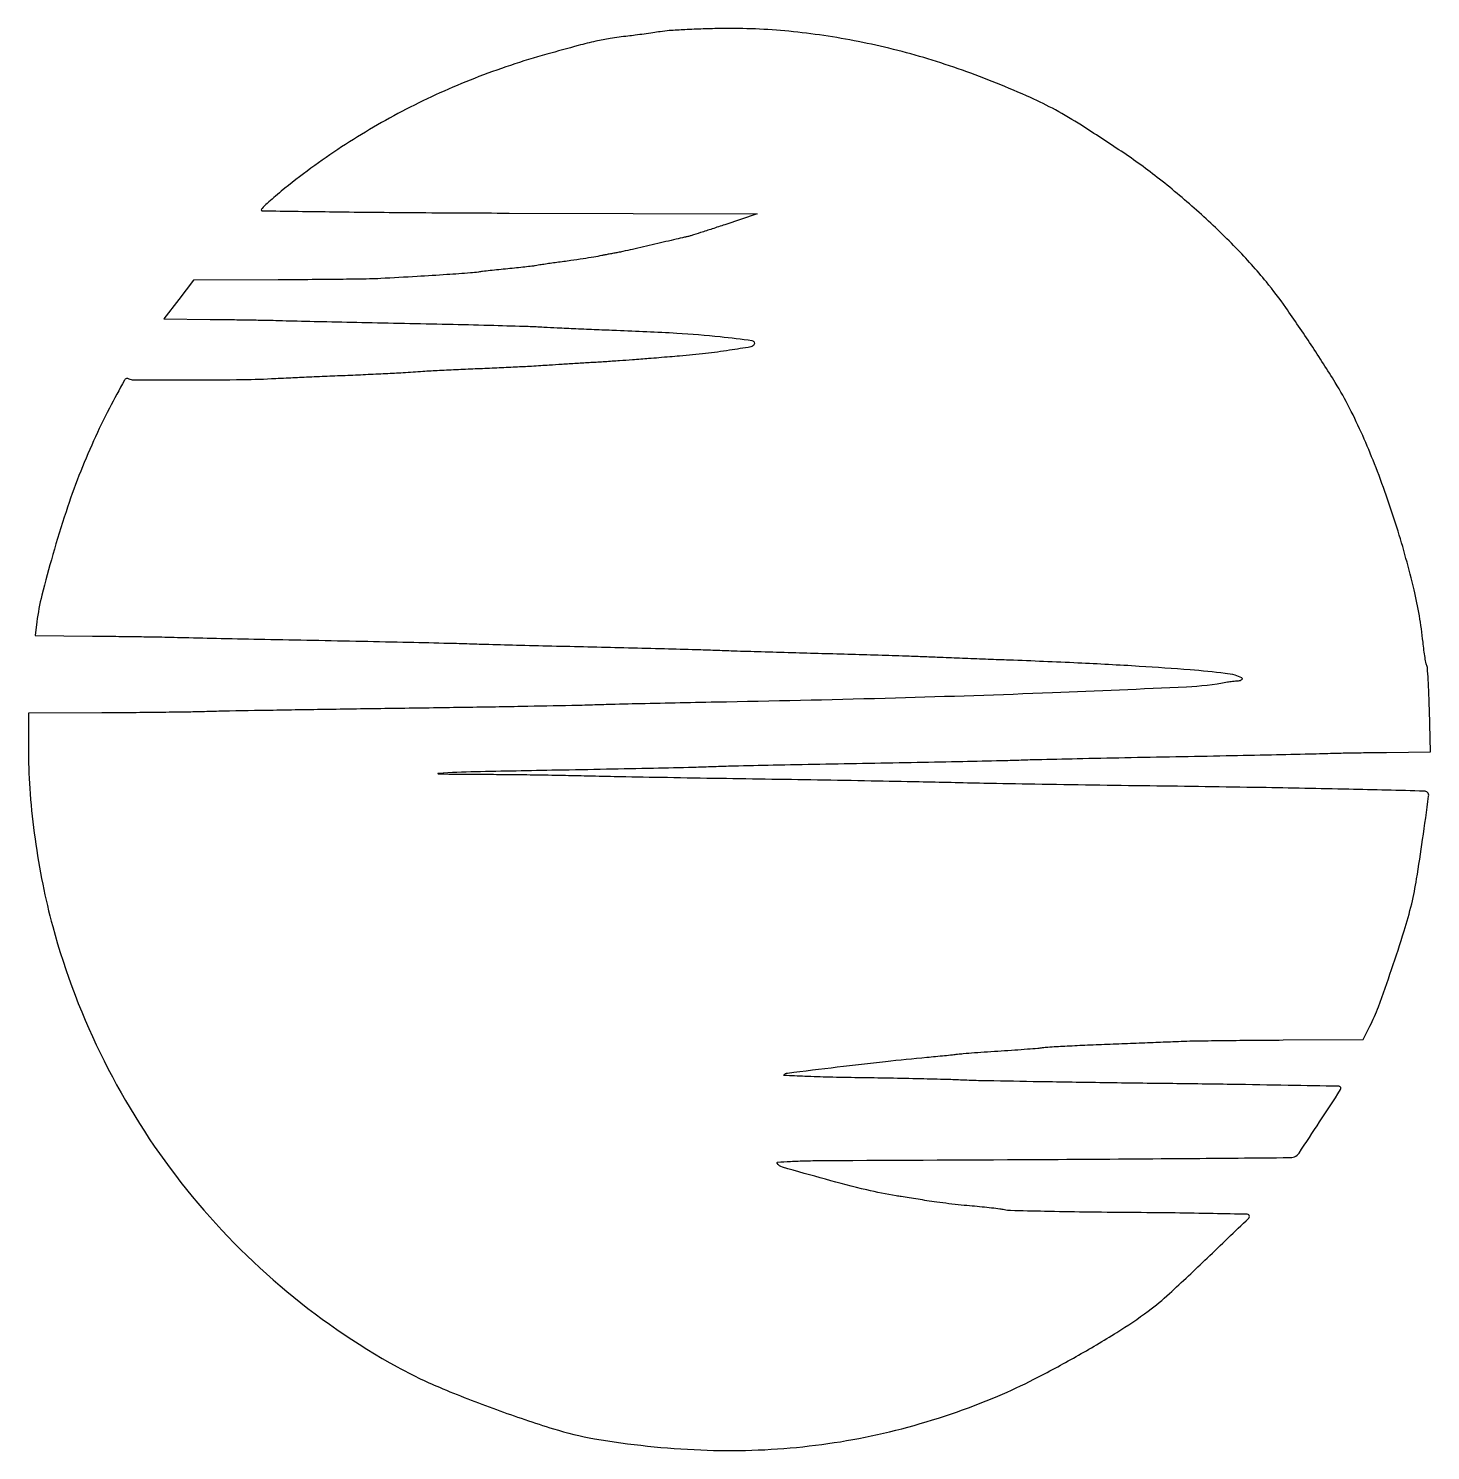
# Model space of a CAD drawing. Extents: x 0 to 434, y 1 to 441.
import ezdxf

# ---------------------------------------------------------------- set-up
doc = ezdxf.new("R2010")
doc.units = 0

msp = doc.modelspace()

# ---------------------------------------------------------------- linework, layer by layer
msp.add_lwpolyline([(195.5, 439.876304, -0.003292), (193.223757, 439.530392, -0.001941), (190.5, 439.145595, -0.001941), (187.776077, 438.782322, -0.003322), (185.5, 438.503129, 0.009295), (180.026063, 437.765204, 0.01668), (175.570398, 436.92701, 0.011208), (170.141604, 435.588605, 0.002172), (160.402462, 432.909181, 0.024885), (138.028416, 425.430497, 0.026036), (116.852634, 415.861962, 0.026204), (96.912684, 404.209399, 0.02595), (78.233439, 390.5, 0.006379), (75.884064, 388.530019, 0.00964), (73.894619, 386.750261, 0.004921), (72.269395, 385.208824, 0.183465), (72.056802, 384.756208, 0.432732), (72.337118, 384.44957, 0.000093), (94.561998, 384.155644, 0.001517), (119.324047, 383.907895, 0.000908), (148.75, 383.756208), (225.5, 383.5), (215.5, 380.158644, -0.001417), (211.560265, 378.85464, -0.001926), (207.996875, 377.70158, -0.001275), (204.999163, 376.752722, -0.021707), (204, 376.486289, 0.002969), (203.021843, 376.264345, 0.000228), (200.397283, 375.651155, 0.000313), (197.267326, 374.91631, 0.000239), (193.841815, 374.108084, -0.001499), (190.318627, 373.286176, -0.001636), (186.892189, 372.509456, -0.001531), (183.95536, 371.863252, -0.008125), (182.341815, 371.54075, 0.001129), (181.098652, 371.310317, 0.000811), (179.71107, 371.047542, 0.000819), (178.391271, 370.793144, 0.001768), (177.37672, 370.592133, -0.007791), (174.895319, 370.13149, -0.003574), (171.646924, 369.604536, -0.003159), (167.814501, 369.035693, -0.002228), (163.5, 368.442731, 0.001694), (161.461501, 368.164787, 0.001815), (159.471041, 367.879148, 0.001718), (157.762346, 367.621609, 0.008548), (156.805672, 367.457261, -0.016326), (155.778883, 367.297267, -0.002198), (153.609887, 367.041165, -0.002536), (151.035587, 366.761893, -0.002133), (148.305672, 366.491504, 0.001896), (145.534677, 366.218372, 0.002049), (142.836442, 365.930898, 0.00193), (140.524126, 365.665914, 0.00988), (139.243916, 365.488483, -0.021498), (136.79549, 365.206939, -0.001331), (129.497583, 364.703786, -0.00182), (120.279206, 364.12656, -0.001002), (109, 363.484175, -0.009622), (105.547452, 363.361063, -0.000998), (97.421856, 363.244027, -0.001241), (87.740356, 363.14794, -0.000992), (77.308447, 363.090995), (51.116894, 363), (46.5, 357), (41.883106, 351), (56.191553, 350.86283, -0.000899), (62.18301, 350.794623, -0.000823), (68.353144, 350.703137, -0.000822), (73.861265, 350.603347, -0.002695), (77.5, 350.511817, 0.001956), (81.897607, 350.394691, 0.000201), (92.284375, 350.162884, 0.000251), (104.659702, 349.897881, 0.0002), (118, 349.624249, -0.000812), (131.412913, 349.332707, -0.00098), (144.009375, 349.013744, -0.000832), (154.61548, 348.706719, -0.006662), (159.5, 348.492018, 0.002383), (163.554381, 348.27903, 0.000825), (169.409375, 348.009104, 0.000819), (175.862013, 347.732884, 0.000952), (182, 347.491915, -0.004784), (200.60927, 346.618469, -0.012163), (214.086643, 345.527199, -0.008552), (223.886637, 344.323417, -0.541458), (224.504533, 343.007334, -0.21593), (223.502804, 342.333873, -0.003868), (216.967157, 341.287031, -0.009398), (209.52811, 340.297115, -0.007569), (201.5, 339.504921, 0.000048), (198.454313, 339.250577, 0.000035), (195.0875, 338.968853, 0.000036), (191.908693, 338.702406, 0.000081), (189.5, 338.499945, -0.003315), (186.885541, 338.297212, -0.000983), (182.884375, 338.021529, -0.000986), (178.386692, 337.729432, -0.001064), (174, 337.462603, 0.000527), (169.613307, 337.200499, 0.000489), (165.115625, 336.922588, 0.000487), (161.114328, 336.667504, 0.001645), (158.5, 336.48964, -0.004672), (155.689818, 336.315533, -0.000951), (150.709375, 336.06315, -0.001002), (144.91799, 335.792349, -0.00094), (139, 335.538659, 0.001305), (133.045311, 335.27904, 0.001339), (127.14375, 334.990462, 0.001295), (122.025139, 334.713127, 0.00566), (119, 334.506978, -0.00586), (115.928703, 334.298917, -0.001237), (110.5625, 334.01184, -0.001295), (104.337513, 333.710428, -0.001228), (98, 333.435625, 0.000487), (91.625781, 333.168694, 0.000496), (85.290625, 332.89091, 0.000482), (79.784602, 332.638691, 0.002058), (76.5, 332.471506, -0.010518), (66.39344, 332.128392, -0.002797), (50.269995, 332.010593, -0.000479), (32.567377, 331.997273, -0.139231), (31.171618, 332.393934, 0.428446), (29.691336, 332.006485, 0.006503), (25.040329, 323.333216, 0.014101), (20.162675, 313.261885, 0.012421), (15.638248, 302.5, 0.014224), (11.627865, 291.329767, 0.008931), (7.548, 278.064758, 0.008536), (4.157141, 265.492983, 0.029893), (2.600804, 257.25), (2.058813, 253), (19.779407, 252.85515, -0.000744), (27.040422, 252.784999, -0.000774), (34.203951, 252.694042, -0.000744), (40.398105, 252.596583, -0.003392), (44, 252.510102, 0.002247), (48.24142, 252.398544, 0.000174), (59.60625, 252.154691, 0.000238), (73.163346, 251.874977, 0.000182), (88, 251.581324, -0.000354), (103.163668, 251.275977, -0.0004), (117.715625, 250.960992, -0.000364), (130.086613, 250.674286, -0.002206), (136.5, 250.492665, 0.001449), (142.452771, 250.315073, 0.00036), (152.2, 250.059571, 0.000368), (163.35625, 249.783383, 0.000369), (174.5, 249.523944, -0.000553), (185.64375, 249.260402, -0.000551), (196.8, 248.971905, -0.000539), (206.547153, 248.698574, -0.002171), (212.5, 248.499352, 0.001522), (218.191327, 248.301487, 0.000475), (226.73125, 248.038728, 0.000475), (236.270439, 247.763355, 0.000524), (245.5, 247.51537, -0.0007), (254.692912, 247.265131, -0.000649), (264.121875, 246.983011, -0.000647), (272.512664, 246.710197, -0.002178), (278, 246.500748, 0.000603), (283.077286, 246.290937, 0.000263), (289.821875, 246.02393, 0.00026), (296.988949, 245.747701, 0.000346), (303.5, 245.504665, -0.002572), (324.749497, 244.616744, -0.003599), (343.728789, 243.588894, -0.003954), (359.508404, 242.495064, -0.011888), (370.248883, 241.407749, -0.028435), (373.319576, 240.844148, -0.077838), (375.350912, 240.000269, -0.512856), (375.399381, 239.345927, -0.165154), (374.309017, 238.923489, 0.009998), (373.507097, 238.873493, 0.006665), (372.590774, 238.785632, 0.006712), (371.703923, 238.676586, 0.013055), (371, 238.561632, -0.03538), (358.353921, 237.071997, -0.001784), (316.818394, 235.286744, -0.002921), (268.309365, 233.658909, -0.002332), (216, 232.453579, 0.000522), (203.206879, 232.205133, 0.000575), (190.815625, 231.937301, 0.000534), (180.226629, 231.684927, 0.002919), (174.5, 231.508862, -0.00435), (168.146493, 231.331725, -0.000413), (152.603125, 231.046515, -0.000528), (134.070017, 230.741327, -0.000416), (114, 230.448716, 0.000303), (94.002199, 230.161655, 0.000395), (75.690625, 229.873218, 0.000293), (60.341004, 229.610311, 0.003624), (54.5, 229.464489, -0.004098), (49.59718, 229.346743, -0.000984), (41.460938, 229.234066, -0.00101), (32.119922, 229.141959, -0.001001), (22.75, 229.08726), (0, 229), (0.007626, 216.75, 0.019799), (0.517605, 204.075795, 0.014669), (2.045226, 190.135302, 0.014485), (4.423119, 176.067733, 0.017379), (7.499028, 163, 0.049633), (23.412123, 121.370259, 0.050022), (47.183955, 83.810128, 0.050154), (77.875366, 51.804863, 0.050429), (114.271647, 26.617666, 0.027101), (127.148278, 20.391286, 0.011934), (144.779112, 13.505454, 0.011756), (162.443967, 7.554086, 0.032789), (175.156366, 4.498393, 0.03226), (208.014985, 1.007488, 0.036679), (239.651909, 2.019603, 0.037409), (270.247618, 7.589913, 0.036273), (300, 17.694057, 0.018293), (311.108167, 22.875932, 0.01041), (324.161672, 29.903801, 0.010417), (336.783577, 37.393408, 0.02011), (346.5, 43.99222, 0.02706), (353.032277, 49.393549, 0.004661), (364.745526, 60.400879, 0.000852), (377.572524, 72.723978, 0.419592), (377.581939, 73.751394, 0.19362), (377.153998, 73.933785, 0.000196), (366.60164, 74.14477, 0.001845), (354.778012, 74.3329, 0.001127), (340.820733, 74.472009, -0.001339), (326.720679, 74.618515, -0.002018), (314.43484, 74.828661, -0.000783), (303.883645, 75.068267, -0.047208), (302, 75.292752, 0.020136), (300.581483, 75.540187, 0.004023), (298.03125, 75.859032, 0.004248), (295.054702, 76.181265, 0.00395), (292, 76.46137, -0.005404), (288.655497, 76.777858, -0.003502), (284.79375, 77.212815, -0.00352), (281.027241, 77.690698, -0.006661), (278, 78.137587, 0.000204), (275.291414, 78.573245, 0.000192), (272.528125, 79.015458, 0.000191), (270.079177, 79.405444, 0.000668), (268.5, 79.654143, -0.020788), (259.421984, 81.460702, -0.00745), (246.647415, 84.762166, -0.002365), (233.348016, 88.479224, -0.187128), (231.643737, 89.767429, -0.565261), (231.79673, 90.064636, -0.002951), (235.775616, 90.305779, -0.007931), (240.565256, 90.491564, -0.004549), (246.345492, 90.571392, 0.00017), (315.972785, 90.923071, 0.000684), (358.518012, 91.210599, 0.000106), (390.179974, 91.474555, 0.084842), (391.727592, 91.752699, 0.160462), (393.15427, 92.872154, 0.002055), (399.536765, 102.547106, 0.001276), (406.009543, 112.502566, 0.374097), (405.881159, 113.400509, 0.175384), (405.520941, 113.5384, 0.000054), (389.749465, 113.826175, 0.00093), (372.232336, 114.111325, 0.000563), (351.5, 114.38689, -0.000524), (330.197064, 114.668346, -0.0007), (310.865625, 114.97108, -0.000485), (294.650187, 115.263471, -0.007282), (289, 115.453188, 0.005258), (284.265474, 115.631357, 0.001123), (276.035186, 115.835954, 0.001173), (266.497281, 116.029236, 0.001117), (256.800632, 116.1813, -0.002562), (247.760486, 116.349198, -0.004468), (240.268393, 116.593743, -0.001174), (233.896004, 116.873749, -0.668081), (233.800632, 117.137826, -0.155246), (234.877405, 117.63345, -0.000466), (250.285274, 119.529023, -0.003064), (265.236485, 121.26135, -0.004932), (278, 122.533714, 0.001409), (280.708585, 122.784467, 0.001325), (283.471875, 123.05553, 0.001317), (285.920462, 123.308789, 0.004585), (287.5, 123.491029, -0.010394), (289.26073, 123.673473, -0.001671), (292.703125, 123.946412, -0.001846), (296.760027, 124.239377, -0.00162), (301, 124.516035, 0.001902), (305.190174, 124.791822, 0.002343), (309.096158, 125.082233, 0.001935), (312.375554, 125.354292, 0.017131), (313.816709, 125.529382, -0.024473), (315.411792, 125.699456, -0.00123), (320.647352, 125.986789, -0.001973), (326.874104, 126.288525, -0.001426), (333.816709, 126.577654, 0.000009), (341.026755, 126.857452, 0.00001), (348.068033, 127.130974, 0.000009), (354.115878, 127.366141, 0.000047), (357.5, 127.498117, -0.006007), (361.150285, 127.59692, -0.000766), (369.001842, 127.703039, -0.000897), (378.321401, 127.797984, -0.000747), (388.229676, 127.86634), (412.959352, 128), (415.06665, 132.130644, 0.030208), (417.69576, 138.1575, 0.005416), (421.787847, 149.721401, 0.006127), (425.691351, 161.618829, 0.017576), (428.007544, 170, 0.018519), (429.54518, 177.686226, 0.005038), (431.401048, 189.937923, 0.001015), (433.260954, 203.307262, 0.234565), (432.872916, 204.460418, 0.192614), (431.897785, 204.87826, 0.000206), (408.520953, 205.435935, 0.001787), (381.300761, 205.976727, 0.000904), (347, 206.473554, -0.000507), (329.335179, 206.715396, -0.000484), (311.403125, 206.996448, -0.00048), (295.572108, 207.275095, -0.001737), (285.5, 207.497041, 0.001372), (275.642041, 207.72146, 0.000422), (260.771875, 208.006597, 0.000422), (244.133414, 208.297528, 0.000463), (228, 208.551041, -0.00039), (211.976596, 208.800481, -0.00037), (195.66875, 209.079155, -0.000367), (181.243132, 209.346941, -0.001305), (172, 209.549452, 0.00165), (164.213578, 209.714683, 0.001088), (155.258854, 209.855667, 0.001094), (146.548909, 209.954779, 0.002118), (139.583333, 209.989288, -0.0051), (126.894967, 210.12783, -0.959919), (126.888185, 210.47069, -0.009642), (138.320931, 210.944145, -0.001165), (163.5, 211.442123, 0.000521), (178.818578, 211.725334, 0.000601), (193.421875, 212.028112, 0.000537), (205.794681, 212.312835, 0.003522), (212, 212.506049, -0.003603), (218.186826, 212.697686, -0.00056), (230.43125, 212.974942, -0.000624), (244.872889, 213.267761, -0.000543), (260, 213.539184, 0.000434), (275.017716, 213.805387, 0.000523), (289.128125, 214.082541, 0.000445), (301.011729, 214.338983, 0.003543), (306.5, 214.501222, -0.003303), (312.050738, 214.667972, -0.000385), (324.459375, 214.949135, -0.000463), (339.216243, 215.25847, -0.000378), (355, 215.562776, 0.000262), (370.567093, 215.8593, 0.000353), (384.659375, 216.145097, 0.00024), (396.486042, 216.398984, 0.003813), (400.5, 216.51771, -0.003791), (403.693912, 216.612319, -0.001025), (408.754417, 216.713441, -0.001038), (414.499178, 216.804521, -0.001077), (420.174611, 216.870493), (433.849223, 217), (433.50564, 229.964385, 0.003297), (433.339295, 234.989753, 0.005018), (433.122268, 239.351257, 0.001982), (432.884293, 243.080883, 0.120548), (432.683024, 243.714385, -0.092201), (432.46546, 244.286008, -0.005099), (432.141369, 246.178601, -0.007746), (431.811814, 248.452842, -0.005579), (431.511773, 251, 0.031822), (428.737066, 267.191712, 0.017639), (423.414429, 286.528072, 0.017349), (416.498897, 306.16662, 0.023273), (408.807698, 323.398096, 0.022546), (404.381625, 331.284342, 0.006676), (396.91333, 342.939321, 0.006856), (389.038851, 354.525562, 0.018632), (383.050051, 362.437856, 0.022145), (373.602816, 373.006208, 0.016047), (362.21143, 383.941608, 0.015935), (350.019282, 394.232208, 0.020449), (338.144619, 402.858617, 0.004685), (325.808488, 410.905604, 0.017079), (317.764817, 415.666991, 0.020088), (310.08934, 419.471225, 0.00847), (299.5, 423.986304, 0.023412), (278.339332, 431.454519, 0.02412), (256.780721, 436.827162, 0.024703), (235.331813, 439.994523, 0.027769), (214.5, 440.863523, 0.004643), (208.773432, 440.731113, 0.004877), (203.14375, 440.493638, 0.004682), (198.290987, 440.195911, 0.021693)], format="xyb", close=True)

doc.saveas('drawing.dxf')
